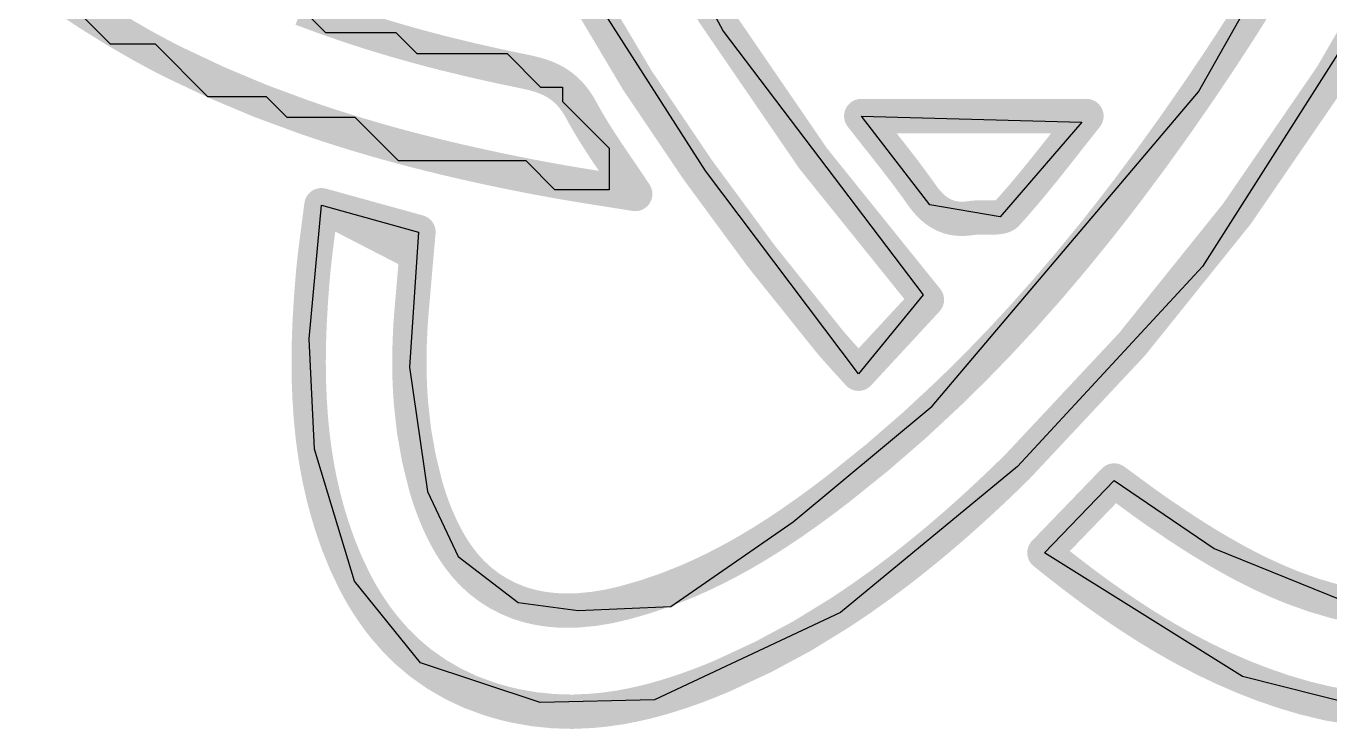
# Model space of a CAD drawing. Header units: millimetres. Extents: x 34 to 168, y 52 to 77.
# Drawn here: x 39.599 to 43.399, y 62.458 to 64.506 of the extents above; entities that cross this region are included whole.
import ezdxf

# ---------------------------------------------------------------- set-up
doc = ezdxf.new("R2010")
doc.units = ezdxf.units.MM
doc.layers.add('TopOverlay', color=2, linetype='Continuous')

msp = doc.modelspace()

# ---------------------------------------------------------------- linework, layer by layer
at = {"layer": 'TopOverlay'}
for p, q in [((41.0892, 65.5279), (41.6306, 64.4906)), ((43.0162, 64.3142), (43.561, 65.278)), ((43.6497, 64.7835), (43.0276, 63.8048)), ((41.5798, 64.0842), (41.1734, 64.7192)), ((39.8455, 64.4531), (39.5993, 64.6993)), ((40.3236, 64.6354), (40.4722, 64.4868)), ((41.6306, 64.4906), (42.2137, 63.7223)), ((39.9762, 64.4531), (39.8455, 64.4531)), ((40.1293, 64.3), (39.9762, 64.4531)), ((40.4722, 64.4868), (40.6774, 64.4868)), ((40.6774, 64.4868), (40.7383, 64.4258)), ((40.7383, 64.4258), (41.0014, 64.4258)), ((41.0014, 64.4258), (41.0989, 64.3283)), ((40.3, 64.3), (40.1293, 64.3)), ((40.3601, 64.2399), (40.3, 64.3)), ((41.0989, 64.3283), (41.1627, 64.3283)), ((41.1627, 64.3283), (41.1627, 64.2862)), ((42.2402, 63.3984), (43.0162, 64.3142)), ((41.1627, 64.2862), (41.2987, 64.1502)), ((40.558, 64.2399), (40.3601, 64.2399)), ((40.685, 64.1129), (40.558, 64.2399)), ((42.0369, 64.239), (42.0334, 64.2436)), ((42.0334, 64.2436), (42.6762, 64.2261)), ((42.2338, 63.9846), (42.0369, 64.239)), ((42.6762, 64.2261), (42.4385, 63.9499)), ((41.2987, 64.1502), (41.2987, 64.0286)), ((41.0564, 64.1129), (40.685, 64.1129)), ((41.1408, 64.0286), (41.0564, 64.1129)), ((42.0255, 63.4928), (41.5798, 64.0842)), ((41.2987, 64.0286), (41.1408, 64.0286)), ((40.424, 63.5945), (40.4601, 63.9839)), ((40.4601, 63.9839), (40.743, 63.9057)), ((42.4385, 63.9499), (42.2338, 63.9846)), ((40.743, 63.9057), (40.7165, 63.5119)), ((43.0276, 63.8048), (42.4889, 63.2222)), ((42.2137, 63.7223), (42.0255, 63.4928)), ((40.4395, 63.2733), (40.424, 63.5945)), ((40.7165, 63.5119), (40.7689, 63.1495)), ((41.8346, 63.0608), (42.2402, 63.3984)), ((40.5565, 62.8883), (40.4395, 63.2733)), ((42.4889, 63.2222), (41.9726, 62.797)), ((42.5673, 62.9712), (42.7705, 63.1817)), ((42.7705, 63.1817), (43.0623, 62.9831)), ((40.7689, 63.1495), (40.8585, 62.9603)), ((41.4782, 62.8142), (41.8346, 63.0608)), ((43.1451, 62.6101), (42.5673, 62.9712)), ((43.0623, 62.9831), (43.48, 62.8141)), ((40.8585, 62.9603), (41.0332, 62.8262)), ((40.7492, 62.6499), (40.5565, 62.8883)), ((41.0332, 62.8262), (41.2081, 62.8032)), ((41.2081, 62.8032), (41.4782, 62.8142)), ((41.9726, 62.797), (41.4309, 62.5427)), ((41.0972, 62.5348), (40.7492, 62.6499)), ((43.5346, 62.5125), (43.1451, 62.6101)), ((41.4309, 62.5427), (41.0972, 62.5348))]:
    msp.add_line(p, q, dxfattribs=at)
at = {"layer": 'TopOverlay', "const_width": 0.1}
for points in [[(41.3807, 64.3482, -0.079203), (40.5328, 66.257)], [(42.2137, 63.7223, -0.058115), (41.3502, 64.9826)], [(43.6497, 64.7835, -0.075748), (42.4889, 63.2222)], [(39.9305, 64.4531, -0.023415), (39.7049, 64.5937)], [(43.1982, 64.5939, -0.011491), (43.0162, 64.3142)], [(40.6028, 64.4868, -0.015959), (40.4026, 64.5564)], [(40.7089, 64.4553, -0.007293), (40.6028, 64.4868)], [(40.028, 64.4012, -0.010736), (39.9305, 64.4531)], [(40.8193, 64.4258, -0.006798), (40.7089, 64.4553)], [(40.4117, 64.2399, -0.032888), (40.028, 64.4012)], [(41.0544, 64.3728, -0.012069), (40.8193, 64.4258)], [(41.0544, 64.3728, -0.010895), (41.0747, 64.3682)], [(41.0747, 64.3682, -0.014445), (41.0941, 64.3628)], [(41.0941, 64.3628, -0.018089), (41.1126, 64.3564)], [(41.1126, 64.3564, -0.02158), (41.1302, 64.3486)], [(41.1302, 64.3486, -0.05144), (41.1627, 64.3283)], [(41.1627, 64.3283, -0.054888), (41.1916, 64.2999)], [(41.9388, 63.5899, -0.030798), (41.3807, 64.3482)], [(41.1916, 64.2999, -0.04895), (41.2169, 64.2618)], [(43.0162, 64.3142, -0.012202), (42.812, 64.0302)], [(41.2268, 64.2437, -0.005139), (41.2169, 64.2618)], [(40.6254, 64.1725, -0.014321), (40.4117, 64.2399)], [(41.2371, 64.2258, -0.004606), (41.2268, 64.2437)], [(40.7388, 64.1418, -0.006485), (40.6254, 64.1725)], [(40.857, 64.1129, -0.006014), (40.7388, 64.1418)], [(40.9803, 64.0858, -0.005539), (40.857, 64.1129)], [(41.1089, 64.0604, -0.005071), (40.9803, 64.0858)], [(42.812, 64.0302, -0.006856), (42.7099, 63.8993)], [(42.2338, 63.9846, -0.041793), (42.2097, 64.014)], [(42.2465, 63.973, -0.026111), (42.2338, 63.9846)], [(42.4932, 63.9992, -0.006861), (42.4565, 63.958)], [(42.2597, 63.9634, -0.029338), (42.2465, 63.973)], [(42.2878, 63.9501, -0.065084), (42.2597, 63.9634)], [(42.3185, 63.9444, -0.063601), (42.2878, 63.9501)], [(42.3525, 63.9462, -0.024386), (42.3351, 63.9444)], [(42.3525, 63.9462, -0.015181), (42.3609, 63.9472)], [(42.3609, 63.9472, -0.006027), (42.3653, 63.9476)], [(42.3653, 63.9476, -0.005104), (42.3697, 63.9478)], [(42.4114, 63.948, -0.004281), (42.3966, 63.948)], [(42.4187, 63.9481, -0.005634), (42.4114, 63.948)], [(42.4257, 63.9484, -0.008482), (42.4187, 63.9481)], [(42.4323, 63.949, -0.012082), (42.4257, 63.9484)], [(42.4385, 63.9499, -0.016867), (42.4323, 63.949)], [(42.4441, 63.9512, -0.023472), (42.4385, 63.9499)], [(42.449, 63.953, -0.032735), (42.4441, 63.9512)], [(42.4532, 63.9552, -0.045357), (42.449, 63.953)], [(42.4565, 63.958, -0.060436), (42.4532, 63.9552)], [(42.3351, 63.9444, -0.02782), (42.3185, 63.9444)], [(42.7099, 63.8993, -0.015149), (42.5042, 63.6578)], [(40.4289, 63.6963, -0.005668), (40.4352, 63.779)], [(40.424, 63.5945, -0.00456), (40.4259, 63.6443)], [(40.7191, 63.6213, -0.007298), (40.7231, 63.6783)], [(42.5042, 63.6578, -0.016787), (42.2946, 63.4415)], [(40.7165, 63.5119, -0.016019), (40.7191, 63.6213)], [(40.423, 63.5467, -0.004881), (40.424, 63.5945)], [(40.4289, 63.3696, -0.020065), (40.4229, 63.5235)], [(40.721, 63.4078, -0.017761), (40.7165, 63.5119)], [(42.2946, 63.4415, -0.027047), (41.9677, 63.1583)], [(40.7639, 63.1663, -0.049574), (40.721, 63.4078)], [(40.4395, 63.2733, -0.015109), (40.4289, 63.3696)], [(40.4555, 63.1815, -0.016337), (40.4395, 63.2733)], [(42.4889, 63.2222, -0.006774), (42.4008, 63.1376)], [(40.4898, 63.0513, -0.026258), (40.4555, 63.1815)], [(40.7689, 63.1495, -0.005116), (40.7639, 63.1663)], [(40.7915, 63.0854, -0.0213), (40.7689, 63.1495)], [(41.9677, 63.1583, -0.014332), (41.8346, 63.0608)], [(42.4008, 63.1376, -0.007418), (42.3138, 63.0587)], [(40.826, 63.012, -0.029026), (40.7915, 63.0854)], [(40.5565, 62.8883, -0.041402), (40.4898, 63.0513)], [(41.8346, 63.0608, -0.00846), (41.7705, 63.0183)], [(42.3138, 63.0587, -0.008069), (42.2277, 62.9854)], [(43.0091, 63.0157, -0.005244), (42.9572, 63.0493)], [(40.8585, 62.9603, -0.031865), (40.826, 63.012)], [(41.7705, 63.0183, -0.00932), (41.7078, 62.9799)], [(43.0623, 62.9831, -0.006703), (43.0091, 63.0157)], [(41.0332, 62.8262, -0.153802), (40.8585, 62.9603)], [(41.7078, 62.9799, -0.01014), (41.6462, 62.9454)], [(42.2277, 62.9854, -0.00871), (42.1423, 62.9174)], [(42.6888, 62.8766, -0.010033), (42.5673, 62.9712)], [(43.117, 62.9518, -0.008151), (43.0624, 62.9831)], [(41.6462, 62.9454, -0.022394), (41.5249, 62.8873)], [(43.1731, 62.9222, -0.009588), (43.117, 62.9518)], [(43.2903, 62.8698, -0.023396), (43.1731, 62.9222)], [(40.5971, 62.8179, -0.024356), (40.5565, 62.8883)], [(41.5249, 62.8873, -0.036425), (41.3438, 62.8254)], [(42.1423, 62.9175, -0.019225), (41.9726, 62.797)], [(42.7555, 62.8284, -0.007038), (42.6888, 62.8766)], [(43.48, 62.8141, -0.044676), (43.2903, 62.8698)], [(40.6428, 62.7547, -0.026592), (40.5972, 62.8179)], [(41.0875, 62.8111, -0.036561), (41.0332, 62.8262)], [(41.1458, 62.8034, -0.033644), (41.0875, 62.8111)], [(41.3438, 62.8254, -0.050035), (41.2081, 62.8032)], [(42.8259, 62.7807, -0.008338), (42.7555, 62.8284)], [(41.2081, 62.8032, -0.0302), (41.1458, 62.8034)], [(41.9726, 62.797, -0.043664), (41.6303, 62.613)], [(42.9002, 62.7342, -0.009644), (42.8259, 62.7807)], [(40.7492, 62.6499, -0.058027), (40.6428, 62.7547)], [(42.9782, 62.6897, -0.010974), (42.9002, 62.7342)], [(43.1451, 62.6101, -0.026068), (42.9782, 62.6897)], [(40.9474, 62.5459, -0.086787), (40.7492, 62.6499)], [(41.5617, 62.5853, -0.011699), (41.4953, 62.5619)], [(41.6303, 62.613, -0.010466), (41.5617, 62.5853)], [(43.326, 62.5481, -0.031681), (43.1451, 62.6101)], [(41.0241, 62.5251, -0.025346), (40.9474, 62.5459)], [(41.4309, 62.5427, -0.014273), (41.3685, 62.5277)], [(41.4953, 62.5619, -0.012981), (41.4309, 62.5427)], [(43.5346, 62.5125, -0.050168), (43.326, 62.5481)], [(41.2486, 62.5104, -0.073903), (41.0241, 62.5251)], [(41.3685, 62.5277, -0.032212), (41.2486, 62.5104)]]:
    msp.add_lwpolyline(points, format="xyb", dxfattribs=at)
at = {"layer": 'TopOverlay', "const_width": 0.05}
for points in [[(40.5778, 64.4868, 1), (40.6278, 64.4868, 1)], [(40.5778, 64.4868, 1), (40.6278, 64.4868, 1)], [(39.9055, 64.4531, 1), (39.9555, 64.4531, 1)], [(39.9055, 64.4531, 1), (39.9555, 64.4531, 1)], [(40.6839, 64.4553, 1), (40.7339, 64.4553, 1)], [(40.6839, 64.4553, 1), (40.7339, 64.4553, 1)], [(40.003, 64.4012, 1), (40.053, 64.4012, 1)], [(40.003, 64.4012, 1), (40.053, 64.4012, 1)], [(40.7943, 64.4258, 1), (40.8443, 64.4258, 1)], [(40.7943, 64.4258, 1), (40.8443, 64.4258, 1)], [(41.0294, 64.3728, 1), (41.0794, 64.3728, 1)], [(41.0294, 64.3728, 1), (41.0794, 64.3728, 1)], [(41.0497, 64.3682, 1), (41.0997, 64.3682, 1)], [(41.0497, 64.3682, 1), (41.0997, 64.3682, 1)], [(41.0691, 64.3628, 1), (41.1191, 64.3628, 1)], [(41.0691, 64.3628, 1), (41.1191, 64.3628, 1)], [(41.0876, 64.3564, 1), (41.1376, 64.3564, 1)], [(41.0876, 64.3564, 1), (41.1376, 64.3564, 1)], [(41.1052, 64.3486, 1), (41.1552, 64.3486, 1)], [(41.1052, 64.3486, 1), (41.1552, 64.3486, 1)], [(41.1377, 64.3283, 1), (41.1877, 64.3283, 1)], [(41.1377, 64.3283, 1), (41.1877, 64.3283, 1)], [(41.3557, 64.3482, 1), (41.4057, 64.3482, 1)], [(41.3557, 64.3482, 1), (41.4057, 64.3482, 1)], [(41.1666, 64.2999, 1), (41.2166, 64.2999, 1)], [(41.1666, 64.2999, 1), (41.2166, 64.2999, 1)], [(42.9912, 64.3142, 1), (43.0412, 64.3142, 1)], [(42.9912, 64.3142, 1), (43.0412, 64.3142, 1)], [(41.1919, 64.2618, 1), (41.2419, 64.2618, 1)], [(41.1919, 64.2618, 1), (41.2419, 64.2618, 1)], [(40.3867, 64.2399, 1), (40.4367, 64.2399, 1)], [(40.3867, 64.2399, 1), (40.4367, 64.2399, 1)], [(41.2018, 64.2437, 1), (41.2518, 64.2437, 1)], [(41.2018, 64.2437, 1), (41.2518, 64.2437, 1)], [(41.2121, 64.2258, 1), (41.2621, 64.2258, 1)], [(41.2121, 64.2258, 1), (41.2621, 64.2258, 1)], [(42.0084, 64.2436, 1), (42.0584, 64.2436, 1)], [(42.0084, 64.2436, 1), (42.0584, 64.2436, 1)], [(42.0084, 64.2436, 1), (42.0584, 64.2436, 1)], [(42.0101, 64.2413, 1), (42.0601, 64.2413, 1)], [(42.0101, 64.2413, 1), (42.0601, 64.2413, 1)], [(42.011, 64.2401, 1), (42.061, 64.2401, 1)], [(42.011, 64.2401, 1), (42.061, 64.2401, 1)], [(42.0119, 64.239, 1), (42.0619, 64.239, 1)], [(42.0119, 64.239, 1), (42.0619, 64.239, 1)], [(42.0128, 64.2379, 1), (42.0628, 64.2379, 1)], [(42.0128, 64.2379, 1), (42.0628, 64.2379, 1)], [(42.0137, 64.2368, 1), (42.0637, 64.2368, 1)], [(42.0137, 64.2368, 1), (42.0637, 64.2368, 1)], [(42.0155, 64.2345, 1), (42.0655, 64.2345, 1)], [(42.0155, 64.2345, 1), (42.0655, 64.2345, 1)], [(42.0173, 64.2323, 1), (42.0673, 64.2323, 1)], [(42.0173, 64.2323, 1), (42.0673, 64.2323, 1)], [(42.0205, 64.2282, 1), (42.0705, 64.2282, 1)], [(42.0205, 64.2282, 1), (42.0705, 64.2282, 1)], [(42.0221, 64.2261, 1), (42.0721, 64.2261, 1)], [(42.0221, 64.2261, 1), (42.0721, 64.2261, 1)], [(42.0237, 64.2241, 1), (42.0737, 64.2241, 1)], [(42.0237, 64.2241, 1), (42.0737, 64.2241, 1)], [(42.0253, 64.2221, 1), (42.0753, 64.2221, 1)], [(42.0253, 64.2221, 1), (42.0753, 64.2221, 1)], [(42.0269, 64.22, 1), (42.0769, 64.22, 1)], [(42.0269, 64.22, 1), (42.0769, 64.22, 1)], [(42.0285, 64.218, 1), (42.0784, 64.218, 1)], [(42.0285, 64.218, 1), (42.0784, 64.218, 1)], [(42.03, 64.216, 1), (42.08, 64.216, 1)], [(42.03, 64.216, 1), (42.08, 64.216, 1)], [(42.0316, 64.2139, 1), (42.0816, 64.2139, 1)], [(42.0316, 64.2139, 1), (42.0816, 64.2139, 1)], [(42.0333, 64.2119, 1), (42.0832, 64.2119, 1)], [(42.0333, 64.2119, 1), (42.0832, 64.2119, 1)], [(42.64, 64.2119, 1), (42.69, 64.2119, 1)], [(42.64, 64.2119, 1), (42.69, 64.2119, 1)], [(42.6432, 64.216, 1), (42.6932, 64.216, 1)], [(42.6432, 64.216, 1), (42.6932, 64.216, 1)], [(42.6448, 64.218, 1), (42.6948, 64.218, 1)], [(42.6448, 64.218, 1), (42.6948, 64.218, 1)], [(42.6464, 64.22, 1), (42.6964, 64.22, 1)], [(42.6464, 64.22, 1), (42.6964, 64.22, 1)], [(42.648, 64.2221, 1), (42.698, 64.2221, 1)], [(42.648, 64.2221, 1), (42.698, 64.2221, 1)], [(42.6496, 64.2241, 1), (42.6996, 64.2241, 1)], [(42.6496, 64.2241, 1), (42.6996, 64.2241, 1)], [(42.6512, 64.2261, 1), (42.7012, 64.2261, 1)], [(42.6512, 64.2261, 1), (42.7012, 64.2261, 1)], [(42.6528, 64.2282, 1), (42.7027, 64.2282, 1)], [(42.6528, 64.2282, 1), (42.7027, 64.2282, 1)], [(42.6544, 64.2302, 1), (42.7043, 64.2302, 1)], [(42.6544, 64.2302, 1), (42.7043, 64.2302, 1)], [(42.656, 64.2323, 1), (42.706, 64.2323, 1)], [(42.656, 64.2323, 1), (42.706, 64.2323, 1)], [(42.6587, 64.2356, 1), (42.7087, 64.2356, 1)], [(42.6587, 64.2356, 1), (42.7087, 64.2356, 1)], [(42.6605, 64.2379, 1), (42.7105, 64.2379, 1)], [(42.6605, 64.2379, 1), (42.7105, 64.2379, 1)], [(42.6613, 64.239, 1), (42.7113, 64.239, 1)], [(42.6613, 64.239, 1), (42.7113, 64.239, 1)], [(42.6622, 64.2401, 1), (42.7122, 64.2401, 1)], [(42.6622, 64.2401, 1), (42.7122, 64.2401, 1)], [(42.6631, 64.2413, 1), (42.7131, 64.2413, 1)], [(42.6631, 64.2413, 1), (42.7131, 64.2413, 1)], [(42.664, 64.2424, 1), (42.714, 64.2424, 1)], [(42.664, 64.2424, 1), (42.714, 64.2424, 1)], [(42.6649, 64.2436, 1), (42.7149, 64.2436, 1)], [(42.6649, 64.2436, 1), (42.7149, 64.2436, 1)], [(42.6649, 64.2436, 1), (42.7149, 64.2436, 1)], [(41.2227, 64.208, 1), (41.2727, 64.208, 1)], [(41.2227, 64.208, 1), (41.2727, 64.208, 1)], [(41.2337, 64.1902, 1), (41.2837, 64.1902, 1)], [(41.2337, 64.1902, 1), (41.2837, 64.1902, 1)], [(42.0377, 64.2062, 1), (42.0877, 64.2062, 1)], [(42.0377, 64.2062, 1), (42.0877, 64.2062, 1)], [(42.04, 64.2034, 1), (42.09, 64.2034, 1)], [(42.04, 64.2034, 1), (42.09, 64.2034, 1)], [(42.0422, 64.2005, 1), (42.0922, 64.2005, 1)], [(42.0422, 64.2005, 1), (42.0922, 64.2005, 1)], [(42.0445, 64.1977, 1), (42.0944, 64.1977, 1)], [(42.0445, 64.1977, 1), (42.0944, 64.1977, 1)], [(42.0467, 64.1948, 1), (42.0967, 64.1948, 1)], [(42.0467, 64.1948, 1), (42.0967, 64.1948, 1)], [(42.0489, 64.192, 1), (42.0989, 64.192, 1)], [(42.0489, 64.192, 1), (42.0989, 64.192, 1)], [(42.0512, 64.1892, 1), (42.1011, 64.1892, 1)], [(42.0512, 64.1892, 1), (42.1011, 64.1892, 1)], [(42.0534, 64.1864, 1), (42.1034, 64.1864, 1)], [(42.0534, 64.1864, 1), (42.1034, 64.1864, 1)], [(42.0556, 64.1835, 1), (42.1056, 64.1835, 1)], [(42.0556, 64.1835, 1), (42.1056, 64.1835, 1)], [(42.6104, 64.1744, 1), (42.6604, 64.1744, 1)], [(42.6104, 64.1744, 1), (42.6604, 64.1744, 1)], [(42.6163, 64.1819, 1), (42.6663, 64.1819, 1)], [(42.6163, 64.1819, 1), (42.6663, 64.1819, 1)], [(42.6192, 64.1856, 1), (42.6692, 64.1856, 1)], [(42.6192, 64.1856, 1), (42.6692, 64.1856, 1)], [(42.6222, 64.1894, 1), (42.6722, 64.1894, 1)], [(42.6222, 64.1894, 1), (42.6722, 64.1894, 1)], [(42.6251, 64.1931, 1), (42.6751, 64.1931, 1)], [(42.6251, 64.1931, 1), (42.6751, 64.1931, 1)], [(42.6281, 64.1969, 1), (42.6781, 64.1969, 1)], [(42.6281, 64.1969, 1), (42.6781, 64.1969, 1)], [(42.6311, 64.2007, 1), (42.6811, 64.2007, 1)], [(42.6311, 64.2007, 1), (42.6811, 64.2007, 1)], [(42.6341, 64.2044, 1), (42.6841, 64.2044, 1)], [(42.6341, 64.2044, 1), (42.6841, 64.2044, 1)], [(42.637, 64.2082, 1), (42.687, 64.2082, 1)], [(42.637, 64.2082, 1), (42.687, 64.2082, 1)], [(40.6004, 64.1725, 1), (40.6504, 64.1725, 1)], [(40.6004, 64.1725, 1), (40.6504, 64.1725, 1)], [(40.7138, 64.1418, 1), (40.7638, 64.1418, 1)], [(40.7139, 64.1418, 1), (40.7638, 64.1418, 1)], [(41.245, 64.1725, 1), (41.295, 64.1725, 1)], [(41.245, 64.1725, 1), (41.295, 64.1725, 1)], [(41.2565, 64.1548, 1), (41.3065, 64.1548, 1)], [(41.2565, 64.1548, 1), (41.3065, 64.1548, 1)], [(41.2683, 64.137, 1), (41.3183, 64.137, 1)], [(41.2683, 64.137, 1), (41.3183, 64.137, 1)], [(42.0827, 64.1493, 1), (42.1327, 64.1493, 1)], [(42.0827, 64.1493, 1), (42.1327, 64.1493, 1)], [(42.5925, 64.1516, 1), (42.6425, 64.1516, 1)], [(42.5925, 64.1516, 1), (42.6425, 64.1516, 1)], [(40.832, 64.1129, 1), (40.882, 64.1129, 1)], [(40.832, 64.1129, 1), (40.882, 64.1129, 1)], [(41.2803, 64.1192, 1), (41.3303, 64.1192, 1)], [(41.2803, 64.1192, 1), (41.3303, 64.1192, 1)], [(42.096, 64.1324, 1), (42.146, 64.1324, 1)], [(42.096, 64.1324, 1), (42.146, 64.1324, 1)], [(42.1091, 64.1156, 1), (42.1591, 64.1156, 1)], [(42.1091, 64.1156, 1), (42.1591, 64.1156, 1)], [(42.1221, 64.0988, 1), (42.1721, 64.0988, 1)], [(42.1221, 64.0988, 1), (42.1721, 64.0988, 1)], [(42.557, 64.1068, 1), (42.607, 64.1068, 1)], [(42.557, 64.1068, 1), (42.607, 64.1068, 1)], [(42.5747, 64.1291, 1), (42.6247, 64.1291, 1)], [(42.5747, 64.1291, 1), (42.6247, 64.1291, 1)], [(40.9553, 64.0858, 1), (41.0053, 64.0858, 1)], [(40.9553, 64.0858, 1), (41.0053, 64.0858, 1)], [(41.0839, 64.0604, 1), (41.1339, 64.0604, 1)], [(41.0839, 64.0604, 1), (41.1339, 64.0604, 1)], [(41.3049, 64.083, 1), (41.3549, 64.083, 1)], [(41.3049, 64.083, 1), (41.3549, 64.083, 1)], [(41.3093, 64.0766, 1), (41.3593, 64.0766, 1)], [(41.3093, 64.0766, 1), (41.3593, 64.0766, 1)], [(41.3137, 64.0701, 1), (41.3637, 64.0701, 1)], [(41.3137, 64.0701, 1), (41.3637, 64.0701, 1)], [(41.3181, 64.0635, 1), (41.3681, 64.0635, 1)], [(41.3181, 64.0635, 1), (41.3681, 64.0635, 1)], [(42.135, 64.082, 1), (42.185, 64.082, 1)], [(42.135, 64.082, 1), (42.185, 64.082, 1)], [(42.1476, 64.0651, 1), (42.1976, 64.0651, 1)], [(42.1476, 64.0651, 1), (42.1976, 64.0651, 1)], [(42.5217, 64.063, 1), (42.5717, 64.063, 1)], [(42.5217, 64.063, 1), (42.5717, 64.063, 1)], [(42.5394, 64.0848, 1), (42.5894, 64.0848, 1)], [(42.5394, 64.0848, 1), (42.5894, 64.0848, 1)], [(41.121, 64.0537, 1), (41.171, 64.0537, 1)], [(41.121, 64.0537, 1), (41.171, 64.0537, 1)], [(41.1397, 64.0504, 1), (41.1897, 64.0504, 1)], [(41.1397, 64.0504, 1), (41.1897, 64.0504, 1)], [(41.1584, 64.0473, 1), (41.2084, 64.0473, 1)], [(41.1584, 64.0473, 1), (41.2084, 64.0473, 1)], [(41.1773, 64.0441, 1), (41.2273, 64.0441, 1)], [(41.1773, 64.0441, 1), (41.2273, 64.0441, 1)], [(41.1962, 64.041, 1), (41.2462, 64.041, 1)], [(41.1962, 64.041, 1), (41.2462, 64.041, 1)], [(41.2154, 64.0379, 1), (41.2653, 64.0379, 1)], [(41.2154, 64.0379, 1), (41.2653, 64.0379, 1)], [(41.2346, 64.0348, 1), (41.2846, 64.0348, 1)], [(41.2346, 64.0348, 1), (41.2846, 64.0348, 1)], [(41.2541, 64.0317, 1), (41.3041, 64.0317, 1)], [(41.2541, 64.0317, 1), (41.3041, 64.0317, 1)], [(41.2737, 64.0286, 1), (41.3237, 64.0286, 1)], [(41.2737, 64.0286, 1), (41.3237, 64.0286, 1)], [(41.2887, 64.0262, 1), (41.3387, 64.0262, 1)], [(41.2887, 64.0262, 1), (41.3387, 64.0262, 1)], [(41.2962, 64.025, 1), (41.3462, 64.025, 1)], [(41.2962, 64.025, 1), (41.3462, 64.025, 1)], [(41.3037, 64.0239, 1), (41.3537, 64.0239, 1)], [(41.3037, 64.0239, 1), (41.3537, 64.0239, 1)], [(41.3113, 64.0227, 1), (41.3613, 64.0227, 1)], [(41.3113, 64.0227, 1), (41.3613, 64.0227, 1)], [(41.3189, 64.0215, 1), (41.3689, 64.0215, 1)], [(41.3189, 64.0215, 1), (41.3689, 64.0215, 1)], [(41.3226, 64.0569, 1), (41.3726, 64.0569, 1)], [(41.3226, 64.0569, 1), (41.3726, 64.0569, 1)], [(41.3271, 64.0503, 1), (41.3771, 64.0503, 1)], [(41.3271, 64.0503, 1), (41.3771, 64.0503, 1)], [(41.3316, 64.0436, 1), (41.3816, 64.0436, 1)], [(41.3316, 64.0436, 1), (41.3816, 64.0436, 1)], [(41.3361, 64.0369, 1), (41.3861, 64.0369, 1)], [(41.3361, 64.0369, 1), (41.3861, 64.0369, 1)], [(41.3406, 64.0302, 1), (41.3906, 64.0302, 1)], [(41.3406, 64.0302, 1), (41.3906, 64.0302, 1)], [(42.1601, 64.0482, 1), (42.2101, 64.0482, 1)], [(42.1601, 64.0482, 1), (42.2101, 64.0482, 1)], [(42.1725, 64.0312, 1), (42.2225, 64.0312, 1)], [(42.1725, 64.0312, 1), (42.2225, 64.0312, 1)], [(42.504, 64.0415, 1), (42.554, 64.0415, 1)], [(42.504, 64.0415, 1), (42.554, 64.0415, 1)], [(42.787, 64.0302, 1), (42.837, 64.0302, 1)], [(42.787, 64.0302, 1), (42.837, 64.0302, 1)], [(40.4351, 63.9839, 1), (40.4851, 63.9839, 1)], [(40.4351, 63.9839, 1), (40.4851, 63.9839, 1)], [(40.4351, 63.9839, 1), (40.4851, 63.9839, 1)], [(41.3342, 64.019, 1), (41.3842, 64.019, 1)], [(41.3342, 64.019, 1), (41.3842, 64.019, 1)], [(41.3497, 64.0165, 1), (41.3997, 64.0165, 1)], [(41.3497, 64.0165, 1), (41.3997, 64.0165, 1)], [(42.1847, 64.014, 1), (42.2347, 64.014, 1)], [(42.1847, 64.014, 1), (42.2347, 64.014, 1)], [(42.2088, 63.9846, 1), (42.2588, 63.9846, 1)], [(42.2088, 63.9846, 1), (42.2588, 63.9846, 1)], [(42.4682, 63.9992, 1), (42.5182, 63.9992, 1)], [(42.4682, 63.9992, 1), (42.5182, 63.9992, 1)], [(42.4862, 64.0202, 1), (42.5362, 64.0202, 1)], [(42.4862, 64.0202, 1), (42.5362, 64.0202, 1)], [(40.4306, 63.9493, 1), (40.4806, 63.9493, 1)], [(40.4306, 63.9493, 1), (40.4806, 63.9493, 1)], [(40.4314, 63.9551, 1), (40.4814, 63.9551, 1)], [(40.4314, 63.9551, 1), (40.4814, 63.9551, 1)], [(40.4321, 63.9608, 1), (40.4821, 63.9608, 1)], [(40.4321, 63.9608, 1), (40.4821, 63.9608, 1)], [(40.4329, 63.9666, 1), (40.4829, 63.9666, 1)], [(40.4329, 63.9666, 1), (40.4829, 63.9666, 1)], [(40.4336, 63.9724, 1), (40.4836, 63.9724, 1)], [(40.4336, 63.9724, 1), (40.4836, 63.9724, 1)], [(42.2215, 63.973, 1), (42.2715, 63.973, 1)], [(42.2215, 63.973, 1), (42.2715, 63.973, 1)], [(42.2347, 63.9634, 1), (42.2847, 63.9634, 1)], [(42.2347, 63.9634, 1), (42.2847, 63.9634, 1)], [(42.2628, 63.9501, 1), (42.3128, 63.9501, 1)], [(42.2628, 63.9501, 1), (42.3128, 63.9501, 1)], [(42.3275, 63.9462, 1), (42.3775, 63.9462, 1)], [(42.3275, 63.9462, 1), (42.3775, 63.9462, 1)], [(42.3359, 63.9472, 1), (42.3859, 63.9472, 1)], [(42.3359, 63.9472, 1), (42.3859, 63.9472, 1)], [(42.3403, 63.9476, 1), (42.3903, 63.9476, 1)], [(42.3403, 63.9476, 1), (42.3903, 63.9476, 1)], [(42.3447, 63.9478, 1), (42.3947, 63.9478, 1)], [(42.3447, 63.9478, 1), (42.3947, 63.9478, 1)], [(42.3491, 63.948, 1), (42.3991, 63.948, 1)], [(42.3491, 63.948, 1), (42.3991, 63.948, 1)], [(42.3536, 63.9481, 1), (42.4036, 63.9481, 1)], [(42.3536, 63.9481, 1), (42.4036, 63.9481, 1)], [(42.3581, 63.9481, 1), (42.4081, 63.9481, 1)], [(42.3581, 63.9481, 1), (42.4081, 63.9481, 1)], [(42.3626, 63.9481, 1), (42.4126, 63.9481, 1)], [(42.3626, 63.9481, 1), (42.4126, 63.9481, 1)], [(42.3671, 63.9481, 1), (42.4171, 63.9481, 1)], [(42.3671, 63.9481, 1), (42.4171, 63.9481, 1)], [(42.3716, 63.948, 1), (42.4216, 63.948, 1)], [(42.3716, 63.948, 1), (42.4216, 63.948, 1)], [(42.3864, 63.948, 1), (42.4364, 63.948, 1)], [(42.3864, 63.948, 1), (42.4364, 63.948, 1)], [(42.3937, 63.9481, 1), (42.4437, 63.9481, 1)], [(42.3937, 63.9481, 1), (42.4437, 63.9481, 1)], [(42.4007, 63.9484, 1), (42.4507, 63.9484, 1)], [(42.4007, 63.9484, 1), (42.4507, 63.9484, 1)], [(42.4073, 63.949, 1), (42.4573, 63.949, 1)], [(42.4073, 63.949, 1), (42.4573, 63.949, 1)], [(42.4135, 63.9499, 1), (42.4635, 63.9499, 1)], [(42.4135, 63.9499, 1), (42.4635, 63.9499, 1)], [(42.4191, 63.9512, 1), (42.4691, 63.9512, 1)], [(42.4191, 63.9512, 1), (42.4691, 63.9512, 1)], [(42.424, 63.953, 1), (42.474, 63.953, 1)], [(42.424, 63.953, 1), (42.474, 63.953, 1)], [(42.4282, 63.9552, 1), (42.4782, 63.9552, 1)], [(42.4282, 63.9552, 1), (42.4782, 63.9552, 1)], [(42.4315, 63.958, 1), (42.4815, 63.958, 1)], [(42.4315, 63.958, 1), (42.4815, 63.958, 1)], [(40.4276, 63.9264, 1), (40.4776, 63.9264, 1)], [(40.4276, 63.9264, 1), (40.4776, 63.9264, 1)], [(40.4284, 63.9321, 1), (40.4784, 63.9321, 1)], [(40.4284, 63.9321, 1), (40.4784, 63.9321, 1)], [(40.4291, 63.9378, 1), (40.4791, 63.9378, 1)], [(40.4291, 63.9378, 1), (40.4791, 63.9378, 1)], [(40.4299, 63.9436, 1), (40.4799, 63.9436, 1)], [(40.4299, 63.9436, 1), (40.4799, 63.9436, 1)], [(42.2935, 63.9444, 1), (42.3435, 63.9444, 1)], [(42.2935, 63.9444, 1), (42.3435, 63.9444, 1)], [(42.3101, 63.9444, 1), (42.3601, 63.9444, 1)], [(42.3101, 63.9444, 1), (42.3601, 63.9444, 1)], [(40.4216, 63.8807, 1), (40.4716, 63.8807, 1)], [(40.4216, 63.8807, 1), (40.4716, 63.8807, 1)], [(40.4236, 63.8958, 1), (40.4735, 63.8958, 1)], [(40.4236, 63.8958, 1), (40.4735, 63.8958, 1)], [(40.718, 63.9057, 1), (40.768, 63.9057, 1)], [(40.718, 63.9057, 1), (40.768, 63.9057, 1)], [(42.6849, 63.8993, 1), (42.7349, 63.8993, 1)], [(42.6849, 63.8993, 1), (42.7349, 63.8993, 1)], [(40.4161, 63.8364, 1), (40.4661, 63.8364, 1)], [(40.4161, 63.8364, 1), (40.4661, 63.8364, 1)], [(40.4179, 63.851, 1), (40.4679, 63.851, 1)], [(40.4179, 63.851, 1), (40.4679, 63.851, 1)], [(40.4197, 63.8658, 1), (40.4697, 63.8658, 1)], [(40.4197, 63.8658, 1), (40.4697, 63.8658, 1)], [(40.7115, 63.8326, 1), (40.7615, 63.8326, 1)], [(40.7115, 63.8326, 1), (40.7615, 63.8326, 1)], [(40.7122, 63.8412, 1), (40.7622, 63.8412, 1)], [(40.7122, 63.8412, 1), (40.7622, 63.8412, 1)], [(40.7122, 63.8412, 1), (40.7622, 63.8412, 1)], [(40.4115, 63.7932, 1), (40.4615, 63.7932, 1)], [(40.4115, 63.7932, 1), (40.4615, 63.7932, 1)], [(40.413, 63.8075, 1), (40.4629, 63.8075, 1)], [(40.413, 63.8075, 1), (40.4629, 63.8075, 1)], [(40.4145, 63.8218, 1), (40.4645, 63.8218, 1)], [(40.4145, 63.8218, 1), (40.4645, 63.8218, 1)], [(40.7085, 63.7984, 1), (40.7585, 63.7984, 1)], [(40.7085, 63.7984, 1), (40.7585, 63.7984, 1)], [(40.7092, 63.807, 1), (40.7592, 63.807, 1)], [(40.7092, 63.807, 1), (40.7592, 63.807, 1)], [(40.71, 63.8155, 1), (40.76, 63.8155, 1)], [(40.71, 63.8155, 1), (40.76, 63.8155, 1)], [(40.7107, 63.8241, 1), (40.7607, 63.8241, 1)], [(40.7107, 63.8241, 1), (40.7607, 63.8241, 1)], [(40.4102, 63.779, 1), (40.4602, 63.779, 1)], [(40.4102, 63.779, 1), (40.4602, 63.779, 1)], [(40.7048, 63.7557, 1), (40.7548, 63.7557, 1)], [(40.7048, 63.7557, 1), (40.7548, 63.7557, 1)], [(40.7063, 63.7728, 1), (40.7563, 63.7728, 1)], [(40.7063, 63.7728, 1), (40.7563, 63.7728, 1)], [(40.707, 63.7813, 1), (40.757, 63.7813, 1)], [(40.707, 63.7813, 1), (40.757, 63.7813, 1)], [(40.7078, 63.7899, 1), (40.7578, 63.7899, 1)], [(40.7078, 63.7899, 1), (40.7578, 63.7899, 1)], [(42.1887, 63.7223, 1), (42.2387, 63.7223, 1)], [(42.1887, 63.7223, 1), (42.2387, 63.7223, 1)], [(42.1899, 63.7209, 1), (42.2399, 63.7209, 1)], [(42.1899, 63.7209, 1), (42.2399, 63.7209, 1)], [(42.1911, 63.7195, 1), (42.2411, 63.7195, 1)], [(42.1911, 63.7195, 1), (42.2411, 63.7195, 1)], [(42.1923, 63.718, 1), (42.2423, 63.718, 1)], [(42.1923, 63.718, 1), (42.2423, 63.718, 1)], [(42.1935, 63.7166, 1), (42.2435, 63.7166, 1)], [(42.1935, 63.7166, 1), (42.2435, 63.7166, 1)], [(40.4039, 63.6963, 1), (40.4539, 63.6963, 1)], [(40.4039, 63.6963, 1), (40.4539, 63.6963, 1)], [(42.1946, 63.7152, 1), (42.2446, 63.7152, 1)], [(42.1946, 63.7152, 1), (42.2446, 63.7152, 1)], [(42.1957, 63.7138, 1), (42.2457, 63.7138, 1)], [(42.1957, 63.7138, 1), (42.2457, 63.7138, 1)], [(42.1968, 63.7124, 1), (42.2468, 63.7124, 1)], [(42.1968, 63.7124, 1), (42.2468, 63.7124, 1)], [(42.1979, 63.711, 1), (42.2479, 63.711, 1)], [(42.1979, 63.711, 1), (42.2479, 63.711, 1)], [(42.1999, 63.7083, 1), (42.2499, 63.7083, 1)], [(42.1999, 63.7083, 1), (42.2499, 63.7083, 1)], [(42.1999, 63.7083, 1), (42.2499, 63.7083, 1)], [(40.4009, 63.6443, 1), (40.4509, 63.6443, 1)], [(40.4009, 63.6443, 1), (40.4509, 63.6443, 1)], [(40.6981, 63.6783, 1), (40.7481, 63.6783, 1)], [(40.6981, 63.6783, 1), (40.7481, 63.6783, 1)], [(42.4792, 63.6578, 1), (42.5292, 63.6578, 1)], [(42.4792, 63.6578, 1), (42.5292, 63.6578, 1)], [(40.6941, 63.6213, 1), (40.7441, 63.6213, 1)], [(40.6941, 63.6213, 1), (40.7441, 63.6213, 1)], [(40.399, 63.5945, 1), (40.449, 63.5945, 1)], [(40.399, 63.5945, 1), (40.449, 63.5945, 1)], [(41.9138, 63.5899, 1), (41.9638, 63.5899, 1)], [(41.9138, 63.5899, 1), (41.9638, 63.5899, 1)], [(41.9251, 63.5766, 1), (41.9751, 63.5766, 1)], [(41.9251, 63.5766, 1), (41.9751, 63.5766, 1)], [(41.9309, 63.5699, 1), (41.9809, 63.5699, 1)], [(41.9309, 63.5699, 1), (41.9809, 63.5699, 1)], [(40.398, 63.5467, 1), (40.448, 63.5467, 1)], [(40.398, 63.5467, 1), (40.448, 63.5467, 1)], [(41.9368, 63.5632, 1), (41.9868, 63.5632, 1)], [(41.9368, 63.5632, 1), (41.9868, 63.5632, 1)], [(41.9428, 63.5565, 1), (41.9928, 63.5565, 1)], [(41.9428, 63.5565, 1), (41.9928, 63.5565, 1)], [(41.9488, 63.5497, 1), (41.9988, 63.5497, 1)], [(41.9488, 63.5497, 1), (41.9988, 63.5497, 1)], [(41.9549, 63.543, 1), (42.0049, 63.543, 1)], [(41.9549, 63.543, 1), (42.0049, 63.543, 1)], [(41.9611, 63.5361, 1), (42.0111, 63.5361, 1)], [(41.9611, 63.5361, 1), (42.0111, 63.5361, 1)], [(41.9674, 63.5292, 1), (42.0174, 63.5292, 1)], [(41.9674, 63.5292, 1), (42.0174, 63.5292, 1)], [(40.3979, 63.5235, 1), (40.4479, 63.5235, 1)], [(40.3979, 63.5235, 1), (40.4479, 63.5235, 1)], [(40.6915, 63.5119, 1), (40.7415, 63.5119, 1)], [(40.6915, 63.5119, 1), (40.7415, 63.5119, 1)], [(41.9737, 63.5223, 1), (42.0237, 63.5223, 1)], [(41.9737, 63.5223, 1), (42.0237, 63.5223, 1)], [(41.9789, 63.5166, 1), (42.0289, 63.5166, 1)], [(41.9789, 63.5166, 1), (42.0289, 63.5166, 1)], [(41.9815, 63.5137, 1), (42.0315, 63.5137, 1)], [(41.9815, 63.5137, 1), (42.0315, 63.5137, 1)], [(41.9842, 63.5108, 1), (42.0342, 63.5108, 1)], [(41.9842, 63.5108, 1), (42.0342, 63.5108, 1)], [(41.9869, 63.5078, 1), (42.0369, 63.5078, 1)], [(41.9869, 63.5078, 1), (42.0369, 63.5078, 1)], [(41.9895, 63.5049, 1), (42.0395, 63.5049, 1)], [(41.9895, 63.5049, 1), (42.0395, 63.5049, 1)], [(41.9922, 63.5019, 1), (42.0422, 63.5019, 1)], [(41.9922, 63.5019, 1), (42.0422, 63.5019, 1)], [(41.995, 63.4989, 1), (42.045, 63.4989, 1)], [(41.995, 63.4989, 1), (42.045, 63.4989, 1)], [(41.9977, 63.4958, 1), (42.0477, 63.4958, 1)], [(41.9977, 63.4958, 1), (42.0477, 63.4958, 1)], [(42.0005, 63.4928, 1), (42.0505, 63.4928, 1)], [(42.0005, 63.4928, 1), (42.0505, 63.4928, 1)], [(42.0005, 63.4928, 1), (42.0505, 63.4928, 1)], [(42.2696, 63.4415, 1), (42.3196, 63.4415, 1)], [(42.2696, 63.4415, 1), (42.3196, 63.4415, 1)], [(40.696, 63.4078, 1), (40.746, 63.4078, 1)], [(40.696, 63.4078, 1), (40.746, 63.4078, 1)], [(40.4039, 63.3696, 1), (40.4539, 63.3696, 1)], [(40.4039, 63.3696, 1), (40.4539, 63.3696, 1)], [(40.4145, 63.2733, 1), (40.4645, 63.2733, 1)], [(40.4145, 63.2733, 1), (40.4645, 63.2733, 1)], [(42.4639, 63.2222, 1), (42.5139, 63.2222, 1)], [(42.4639, 63.2222, 1), (42.5139, 63.2222, 1)], [(40.4305, 63.1815, 1), (40.4805, 63.1815, 1)], [(40.4305, 63.1815, 1), (40.4805, 63.1815, 1)], [(40.7389, 63.1663, 1), (40.7889, 63.1663, 1)], [(40.7389, 63.1663, 1), (40.7889, 63.1663, 1)], [(40.7439, 63.1495, 1), (40.7939, 63.1495, 1)], [(40.7439, 63.1495, 1), (40.7939, 63.1495, 1)], [(41.9428, 63.1583, 1), (41.9927, 63.1583, 1)], [(41.9428, 63.1583, 1), (41.9927, 63.1583, 1)], [(42.7455, 63.1817, 1), (42.7955, 63.1817, 1)], [(42.7455, 63.1817, 1), (42.7955, 63.1817, 1)], [(42.7455, 63.1817, 1), (42.7955, 63.1817, 1)], [(42.7494, 63.1789, 1), (42.7993, 63.1789, 1)], [(42.7494, 63.1789, 1), (42.7993, 63.1789, 1)], [(42.7532, 63.1762, 1), (42.8031, 63.1762, 1)], [(42.7532, 63.1762, 1), (42.8031, 63.1762, 1)], [(42.7569, 63.1734, 1), (42.8069, 63.1734, 1)], [(42.7569, 63.1734, 1), (42.8069, 63.1734, 1)], [(42.7607, 63.1706, 1), (42.8107, 63.1706, 1)], [(42.7607, 63.1706, 1), (42.8107, 63.1706, 1)], [(42.7645, 63.1678, 1), (42.8145, 63.1678, 1)], [(42.7645, 63.1678, 1), (42.8145, 63.1678, 1)], [(42.7683, 63.165, 1), (42.8183, 63.165, 1)], [(42.7683, 63.165, 1), (42.8183, 63.165, 1)], [(42.7721, 63.1623, 1), (42.8221, 63.1623, 1)], [(42.7721, 63.1623, 1), (42.8221, 63.1623, 1)], [(42.7758, 63.1595, 1), (42.8258, 63.1595, 1)], [(42.7758, 63.1595, 1), (42.8258, 63.1595, 1)], [(42.7833, 63.154, 1), (42.8333, 63.154, 1)], [(42.7833, 63.154, 1), (42.8333, 63.154, 1)], [(42.793, 63.1469, 1), (42.843, 63.1469, 1)], [(42.793, 63.1469, 1), (42.843, 63.1469, 1)], [(42.3758, 63.1376, 1), (42.4257, 63.1376, 1)], [(42.3758, 63.1376, 1), (42.4257, 63.1376, 1)], [(42.8026, 63.1398, 1), (42.8526, 63.1398, 1)], [(42.8026, 63.1398, 1), (42.8526, 63.1398, 1)], [(42.8123, 63.1326, 1), (42.8623, 63.1326, 1)], [(42.8123, 63.1326, 1), (42.8623, 63.1326, 1)], [(42.8221, 63.1255, 1), (42.8721, 63.1255, 1)], [(42.8221, 63.1255, 1), (42.8721, 63.1255, 1)], [(42.8319, 63.1184, 1), (42.8819, 63.1184, 1)], [(42.8319, 63.1184, 1), (42.8819, 63.1184, 1)], [(42.8418, 63.1113, 1), (42.8918, 63.1113, 1)], [(42.8418, 63.1113, 1), (42.8918, 63.1113, 1)], [(40.7665, 63.0854, 1), (40.8165, 63.0854, 1)], [(40.7665, 63.0854, 1), (40.8165, 63.0854, 1)], [(42.8517, 63.1042, 1), (42.9017, 63.1042, 1)], [(42.8517, 63.1042, 1), (42.9017, 63.1042, 1)], [(42.8616, 63.0972, 1), (42.9116, 63.0972, 1)], [(42.8616, 63.0972, 1), (42.9116, 63.0972, 1)], [(42.8815, 63.0834, 1), (42.9315, 63.0834, 1)], [(42.8815, 63.0834, 1), (42.9315, 63.0834, 1)], [(40.4648, 63.0513, 1), (40.5148, 63.0513, 1)], [(40.4648, 63.0513, 1), (40.5148, 63.0513, 1)], [(41.8096, 63.0608, 1), (41.8596, 63.0608, 1)], [(41.8096, 63.0608, 1), (41.8596, 63.0608, 1)], [(42.2888, 63.0587, 1), (42.3388, 63.0587, 1)], [(42.2888, 63.0587, 1), (42.3388, 63.0587, 1)], [(42.9322, 63.0493, 1), (42.9822, 63.0493, 1)], [(42.9322, 63.0493, 1), (42.9822, 63.0493, 1)], [(40.801, 63.012, 1), (40.851, 63.012, 1)], [(40.801, 63.012, 1), (40.851, 63.012, 1)], [(41.7455, 63.0183, 1), (41.7955, 63.0183, 1)], [(41.7455, 63.0183, 1), (41.7955, 63.0183, 1)], [(42.9841, 63.0157, 1), (43.0341, 63.0157, 1)], [(42.9841, 63.0157, 1), (43.0341, 63.0157, 1)], [(40.8335, 62.9603, 1), (40.8835, 62.9603, 1)], [(40.8335, 62.9603, 1), (40.8835, 62.9603, 1)], [(41.6828, 62.9799, 1), (41.7328, 62.9799, 1)], [(41.6828, 62.9799, 1), (41.7328, 62.9799, 1)], [(42.2027, 62.9854, 1), (42.2527, 62.9854, 1)], [(42.2027, 62.9854, 1), (42.2527, 62.9854, 1)], [(42.5423, 62.9712, 1), (42.5923, 62.9712, 1)], [(42.5423, 62.9712, 1), (42.5923, 62.9712, 1)], [(42.5423, 62.9712, 1), (42.5923, 62.9712, 1)], [(43.0374, 62.9831, 1), (43.0874, 62.9831, 1)], [(43.0374, 62.9831, 1), (43.0873, 62.9831, 1)], [(41.6212, 62.9454, 1), (41.6712, 62.9454, 1)], [(41.6212, 62.9454, 1), (41.6712, 62.9454, 1)], [(43.092, 62.9518, 1), (43.142, 62.9518, 1)], [(43.092, 62.9518, 1), (43.142, 62.9518, 1)], [(43.1481, 62.9222, 1), (43.1981, 62.9222, 1)], [(43.1481, 62.9222, 1), (43.1981, 62.9222, 1)], [(40.5315, 62.8883, 1), (40.5815, 62.8883, 1)], [(40.5315, 62.8883, 1), (40.5815, 62.8883, 1)], [(41.4999, 62.8873, 1), (41.5499, 62.8873, 1)], [(41.4999, 62.8873, 1), (41.5499, 62.8873, 1)], [(42.1173, 62.9175, 1), (42.1673, 62.9175, 1)], [(42.1173, 62.9174, 1), (42.1673, 62.9174, 1)], [(42.6638, 62.8766, 1), (42.7138, 62.8766, 1)], [(42.6638, 62.8766, 1), (42.7138, 62.8766, 1)], [(43.2653, 62.8698, 1), (43.3152, 62.8698, 1)], [(43.2653, 62.8698, 1), (43.3152, 62.8698, 1)], [(40.5721, 62.8179, 1), (40.6221, 62.8179, 1)], [(40.5722, 62.8179, 1), (40.6221, 62.8179, 1)], [(41.0082, 62.8262, 1), (41.0582, 62.8262, 1)], [(41.0082, 62.8262, 1), (41.0582, 62.8262, 1)], [(41.0625, 62.8111, 1), (41.1125, 62.8111, 1)], [(41.0625, 62.8111, 1), (41.1125, 62.8111, 1)], [(41.3188, 62.8254, 1), (41.3688, 62.8254, 1)], [(41.3188, 62.8254, 1), (41.3688, 62.8254, 1)], [(42.7305, 62.8284, 1), (42.7805, 62.8284, 1)], [(42.7305, 62.8284, 1), (42.7805, 62.8284, 1)], [(41.1208, 62.8034, 1), (41.1708, 62.8034, 1)], [(41.1208, 62.8034, 1), (41.1708, 62.8034, 1)], [(41.1831, 62.8032, 1), (41.233, 62.8032, 1)], [(41.1831, 62.8032, 1), (41.233, 62.8032, 1)], [(41.9476, 62.797, 1), (41.9976, 62.797, 1)], [(41.9476, 62.797, 1), (41.9976, 62.797, 1)], [(42.8009, 62.7807, 1), (42.8509, 62.7807, 1)], [(42.8009, 62.7807, 1), (42.8509, 62.7807, 1)], [(40.6178, 62.7547, 1), (40.6678, 62.7547, 1)], [(40.6178, 62.7547, 1), (40.6678, 62.7547, 1)], [(42.8752, 62.7342, 1), (42.9252, 62.7342, 1)], [(42.8752, 62.7342, 1), (42.9252, 62.7342, 1)], [(42.9532, 62.6897, 1), (43.0032, 62.6897, 1)], [(42.9532, 62.6897, 1), (43.0032, 62.6897, 1)], [(40.7242, 62.6499, 1), (40.7742, 62.6499, 1)], [(40.7242, 62.6499, 1), (40.7742, 62.6499, 1)], [(41.5367, 62.5853, 1), (41.5867, 62.5853, 1)], [(41.5367, 62.5853, 1), (41.5867, 62.5853, 1)], [(41.6053, 62.613, 1), (41.6553, 62.613, 1)], [(41.6053, 62.613, 1), (41.6553, 62.613, 1)], [(43.1201, 62.6101, 1), (43.1701, 62.6101, 1)], [(43.1201, 62.6101, 1), (43.1701, 62.6101, 1)], [(40.9224, 62.5459, 1), (40.9724, 62.5459, 1)], [(40.9224, 62.5459, 1), (40.9724, 62.5459, 1)], [(41.4059, 62.5427, 1), (41.4559, 62.5427, 1)], [(41.4059, 62.5427, 1), (41.4559, 62.5427, 1)], [(41.4703, 62.5619, 1), (41.5203, 62.5619, 1)], [(41.4703, 62.5619, 1), (41.5203, 62.5619, 1)], [(43.301, 62.5481, 1), (43.351, 62.5481, 1)], [(43.301, 62.5481, 1), (43.351, 62.5481, 1)], [(40.9991, 62.5251, 1), (41.0491, 62.5251, 1)], [(40.9991, 62.5251, 1), (41.0491, 62.5251, 1)], [(41.2236, 62.5104, 1), (41.2736, 62.5104, 1)], [(41.2236, 62.5104, 1), (41.2736, 62.5104, 1)], [(41.3435, 62.5277, 1), (41.3935, 62.5277, 1)], [(41.3435, 62.5277, 1), (41.3935, 62.5277, 1)]]:
    msp.add_lwpolyline(points, format="xyb", close=True, dxfattribs=at)
at = {"layer": 'TopOverlay', "const_width": 0.1}
for points in [[(41.2371, 64.2258), (41.2477, 64.208)], [(42.0334, 64.2436), (42.0351, 64.2413)], [(42.0334, 64.2436), (42.6899, 64.2436)], [(42.0334, 64.2436), (42.6899, 64.2436)], [(42.0351, 64.2413), (42.036, 64.2401)], [(42.036, 64.2401), (42.0369, 64.239)], [(42.0369, 64.239), (42.0378, 64.2379)], [(42.0378, 64.2379), (42.0387, 64.2368)], [(42.0387, 64.2368), (42.0405, 64.2345)], [(42.0405, 64.2345), (42.0423, 64.2323)], [(42.0423, 64.2323), (42.0455, 64.2282)], [(42.0455, 64.2282), (42.0471, 64.2261)], [(42.0471, 64.2261), (42.0487, 64.2241)], [(42.0487, 64.2241), (42.0503, 64.2221)], [(42.0503, 64.2221), (42.0519, 64.22)], [(42.0519, 64.22), (42.0534, 64.218)], [(42.0534, 64.218), (42.055, 64.216)], [(42.055, 64.216), (42.0566, 64.2139)], [(42.0566, 64.2139), (42.0582, 64.2119)], [(42.0582, 64.2119), (42.0627, 64.2062)], [(42.662, 64.2082), (42.665, 64.2119)], [(42.665, 64.2119), (42.6682, 64.216)], [(42.6682, 64.216), (42.6698, 64.218)], [(42.6698, 64.218), (42.6714, 64.22)], [(42.6714, 64.22), (42.673, 64.2221)], [(42.673, 64.2221), (42.6746, 64.2241)], [(42.6746, 64.2241), (42.6762, 64.2261)], [(42.6762, 64.2261), (42.6778, 64.2282)], [(42.6778, 64.2282), (42.6794, 64.2302)], [(42.6794, 64.2302), (42.681, 64.2323)], [(42.681, 64.2323), (42.6837, 64.2356)], [(42.6837, 64.2356), (42.6855, 64.2379)], [(42.6855, 64.2379), (42.6863, 64.239)], [(42.6863, 64.239), (42.6872, 64.2401)], [(42.6872, 64.2401), (42.6881, 64.2413)], [(42.6881, 64.2413), (42.689, 64.2424)], [(42.689, 64.2424), (42.6899, 64.2436)], [(41.2477, 64.208), (41.2587, 64.1902)], [(41.2587, 64.1902), (41.27, 64.1725)], [(42.0627, 64.2062), (42.065, 64.2034)], [(42.065, 64.2034), (42.0672, 64.2005)], [(42.0672, 64.2005), (42.0695, 64.1977)], [(42.0695, 64.1977), (42.0717, 64.1948)], [(42.0717, 64.1948), (42.0739, 64.192)], [(42.0739, 64.192), (42.0761, 64.1892)], [(42.0761, 64.1892), (42.0784, 64.1864)], [(42.0784, 64.1864), (42.0806, 64.1835)], [(42.0806, 64.1835), (42.1077, 64.1493)], [(42.6175, 64.1516), (42.6354, 64.1744)], [(42.6354, 64.1744), (42.6413, 64.1819)], [(42.6413, 64.1819), (42.6442, 64.1856)], [(42.6442, 64.1856), (42.6472, 64.1894)], [(42.6472, 64.1894), (42.6501, 64.1931)], [(42.6501, 64.1931), (42.6531, 64.1969)], [(42.6531, 64.1969), (42.6561, 64.2007)], [(42.6561, 64.2007), (42.6591, 64.2044)], [(42.6591, 64.2044), (42.662, 64.2082)], [(41.27, 64.1725), (41.2815, 64.1548)], [(41.2815, 64.1548), (41.2933, 64.137)], [(41.2933, 64.137), (41.3053, 64.1192)], [(42.1077, 64.1493), (42.121, 64.1324)], [(42.5997, 64.1291), (42.6175, 64.1516)], [(41.3053, 64.1192), (41.3299, 64.083)], [(42.121, 64.1324), (42.1341, 64.1156)], [(42.1341, 64.1156), (42.1471, 64.0988)], [(42.1471, 64.0988), (42.16, 64.082)], [(42.5644, 64.0848), (42.582, 64.1068)], [(42.582, 64.1068), (42.5997, 64.1291)], [(41.1089, 64.0604), (41.146, 64.0537)], [(41.3299, 64.083), (41.3343, 64.0766)], [(41.3343, 64.0766), (41.3387, 64.0701)], [(41.3387, 64.0701), (41.3431, 64.0635)], [(41.3431, 64.0635), (41.3476, 64.0569)], [(42.16, 64.082), (42.1726, 64.0651)], [(42.1726, 64.0651), (42.1851, 64.0482)], [(42.529, 64.0415), (42.5467, 64.063)], [(42.5467, 64.063), (42.5644, 64.0848)], [(41.146, 64.0537), (41.1647, 64.0504)], [(41.1647, 64.0504), (41.1834, 64.0473)], [(41.1834, 64.0473), (41.2023, 64.0441)], [(41.2023, 64.0441), (41.2212, 64.041)], [(41.2212, 64.041), (41.2403, 64.0379)], [(41.2403, 64.0379), (41.2596, 64.0348)], [(41.2596, 64.0348), (41.2791, 64.0317)], [(41.2791, 64.0317), (41.2987, 64.0286)], [(41.2987, 64.0286), (41.3137, 64.0262)], [(41.3137, 64.0262), (41.3212, 64.025)], [(41.3212, 64.025), (41.3287, 64.0239)], [(41.3287, 64.0239), (41.3363, 64.0227)], [(41.3363, 64.0227), (41.3439, 64.0215)], [(41.3439, 64.0215), (41.3592, 64.019)], [(41.3476, 64.0569), (41.3521, 64.0503)], [(41.3521, 64.0503), (41.3566, 64.0436)], [(41.3566, 64.0436), (41.3611, 64.0369)], [(41.3611, 64.0369), (41.3656, 64.0302)], [(41.3656, 64.0302), (41.3747, 64.0165)], [(42.1851, 64.0482), (42.1975, 64.0312)], [(42.1975, 64.0312), (42.2097, 64.014)], [(42.5112, 64.0202), (42.529, 64.0415)], [(40.4586, 63.9724), (40.4601, 63.9839)], [(40.4601, 63.9839), (40.743, 63.9057)], [(40.4601, 63.9839), (40.7372, 63.8412)], [(41.3592, 64.019), (41.3747, 64.0165)], [(42.4932, 63.9992), (42.5112, 64.0202)], [(40.4549, 63.9436), (40.4556, 63.9493)], [(40.4556, 63.9493), (40.4564, 63.9551)], [(40.4564, 63.9551), (40.4571, 63.9608)], [(40.4571, 63.9608), (40.4579, 63.9666)], [(40.4579, 63.9666), (40.4586, 63.9724)], [(42.3697, 63.9478), (42.3741, 63.948)], [(42.3741, 63.948), (42.3786, 63.9481)], [(42.3786, 63.9481), (42.3831, 63.9481)], [(42.3831, 63.9481), (42.3876, 63.9481)], [(42.3876, 63.9481), (42.3921, 63.9481)], [(42.3921, 63.9481), (42.3966, 63.948)], [(40.4486, 63.8958), (40.4526, 63.9264)], [(40.4526, 63.9264), (40.4534, 63.9321)], [(40.4534, 63.9321), (40.4541, 63.9378)], [(40.4541, 63.9378), (40.4549, 63.9436)], [(40.4447, 63.8658), (40.4466, 63.8807)], [(40.4466, 63.8807), (40.4486, 63.8958)], [(40.7372, 63.8412), (40.743, 63.9057)], [(40.4395, 63.8218), (40.4411, 63.8364)], [(40.4411, 63.8364), (40.4429, 63.851)], [(40.4429, 63.851), (40.4447, 63.8658)], [(40.7357, 63.8241), (40.7365, 63.8326)], [(40.7365, 63.8326), (40.7372, 63.8412)], [(40.4352, 63.779), (40.4365, 63.7932)], [(40.4365, 63.7932), (40.438, 63.8075)], [(40.438, 63.8075), (40.4395, 63.8218)], [(40.7328, 63.7899), (40.7335, 63.7984)], [(40.7335, 63.7984), (40.7342, 63.807)], [(40.7342, 63.807), (40.735, 63.8155)], [(40.735, 63.8155), (40.7357, 63.8241)], [(40.7231, 63.6783), (40.7298, 63.7557)], [(40.7298, 63.7557), (40.7313, 63.7728)], [(40.7313, 63.7728), (40.732, 63.7813)], [(40.732, 63.7813), (40.7328, 63.7899)], [(42.2137, 63.7223), (42.2149, 63.7209)], [(42.2149, 63.7209), (42.2161, 63.7195)], [(42.2161, 63.7195), (42.2173, 63.718)], [(42.2173, 63.718), (42.2185, 63.7166)], [(42.2185, 63.7166), (42.2196, 63.7152)], [(40.4259, 63.6443), (40.4289, 63.6963)], [(42.0255, 63.4928), (42.2249, 63.7083)], [(42.0255, 63.4928), (42.2249, 63.7083)], [(42.2196, 63.7152), (42.2207, 63.7138)], [(42.2207, 63.7138), (42.2218, 63.7124)], [(42.2218, 63.7124), (42.2229, 63.711)], [(42.2229, 63.711), (42.2249, 63.7083)], [(41.9388, 63.5899), (41.9501, 63.5766)], [(41.9501, 63.5766), (41.9559, 63.5699)], [(41.9559, 63.5699), (41.9618, 63.5632)], [(40.4229, 63.5235), (40.423, 63.5467)], [(41.9618, 63.5632), (41.9678, 63.5565)], [(41.9678, 63.5565), (41.9738, 63.5497)], [(41.9738, 63.5497), (41.9799, 63.543)], [(41.9799, 63.543), (41.9861, 63.5361)], [(41.9861, 63.5361), (41.9924, 63.5292)], [(41.9924, 63.5292), (41.9987, 63.5223)], [(41.9987, 63.5223), (42.0039, 63.5166)], [(42.0039, 63.5166), (42.0065, 63.5137)], [(42.0065, 63.5137), (42.0092, 63.5108)], [(42.0092, 63.5108), (42.0119, 63.5078)], [(42.0119, 63.5078), (42.0145, 63.5049)], [(42.0145, 63.5049), (42.0172, 63.5019)], [(42.0172, 63.5019), (42.02, 63.4989)], [(42.02, 63.4989), (42.0227, 63.4958)], [(42.0227, 63.4958), (42.0255, 63.4928)], [(42.5673, 62.9712), (42.7705, 63.1817)], [(42.5673, 62.9712), (42.7705, 63.1817)], [(42.7705, 63.1817), (42.7743, 63.1789)], [(42.7743, 63.1789), (42.7781, 63.1762)], [(42.7781, 63.1762), (42.7819, 63.1734)], [(42.7819, 63.1734), (42.7857, 63.1706)], [(42.7857, 63.1706), (42.7895, 63.1678)], [(42.7895, 63.1678), (42.7933, 63.165)], [(42.7933, 63.165), (42.7971, 63.1623)], [(42.7971, 63.1623), (42.8008, 63.1595)], [(42.8008, 63.1595), (42.8083, 63.154)], [(42.8083, 63.154), (42.818, 63.1469)], [(42.818, 63.1469), (42.8276, 63.1398)], [(42.8276, 63.1398), (42.8373, 63.1326)], [(42.8373, 63.1326), (42.8471, 63.1255)], [(42.8471, 63.1255), (42.8569, 63.1184)], [(42.8569, 63.1184), (42.8668, 63.1113)], [(42.8668, 63.1113), (42.8767, 63.1042)], [(42.8767, 63.1042), (42.8866, 63.0972)], [(42.8866, 63.0972), (42.9065, 63.0834)], [(42.9065, 63.0834), (42.9572, 63.0493)]]:
    msp.add_lwpolyline(points, dxfattribs=at)

doc.saveas('drawing.dxf')
